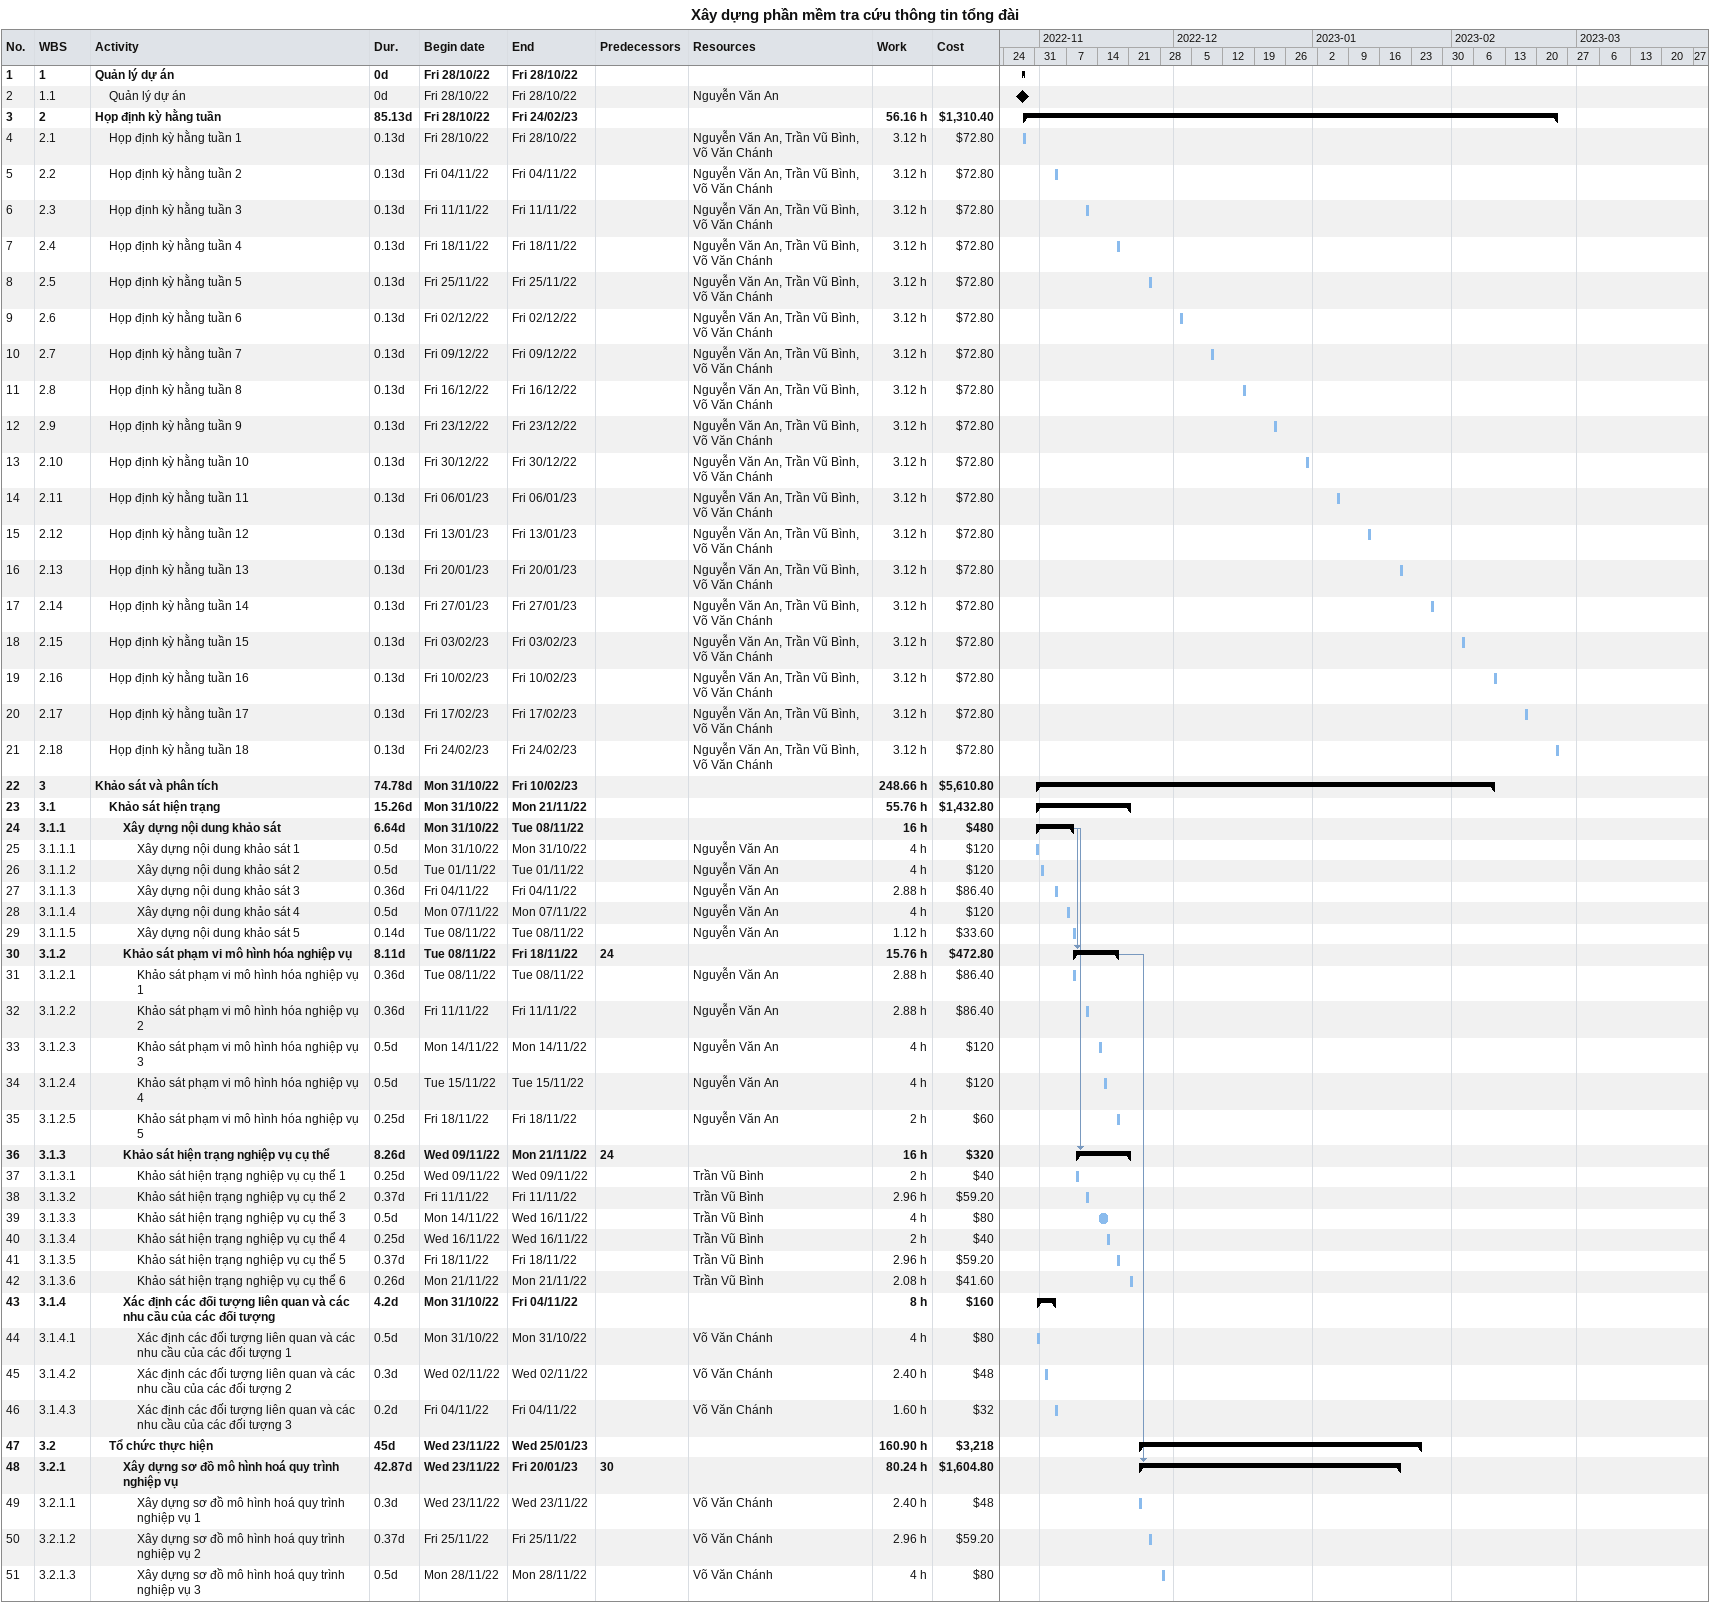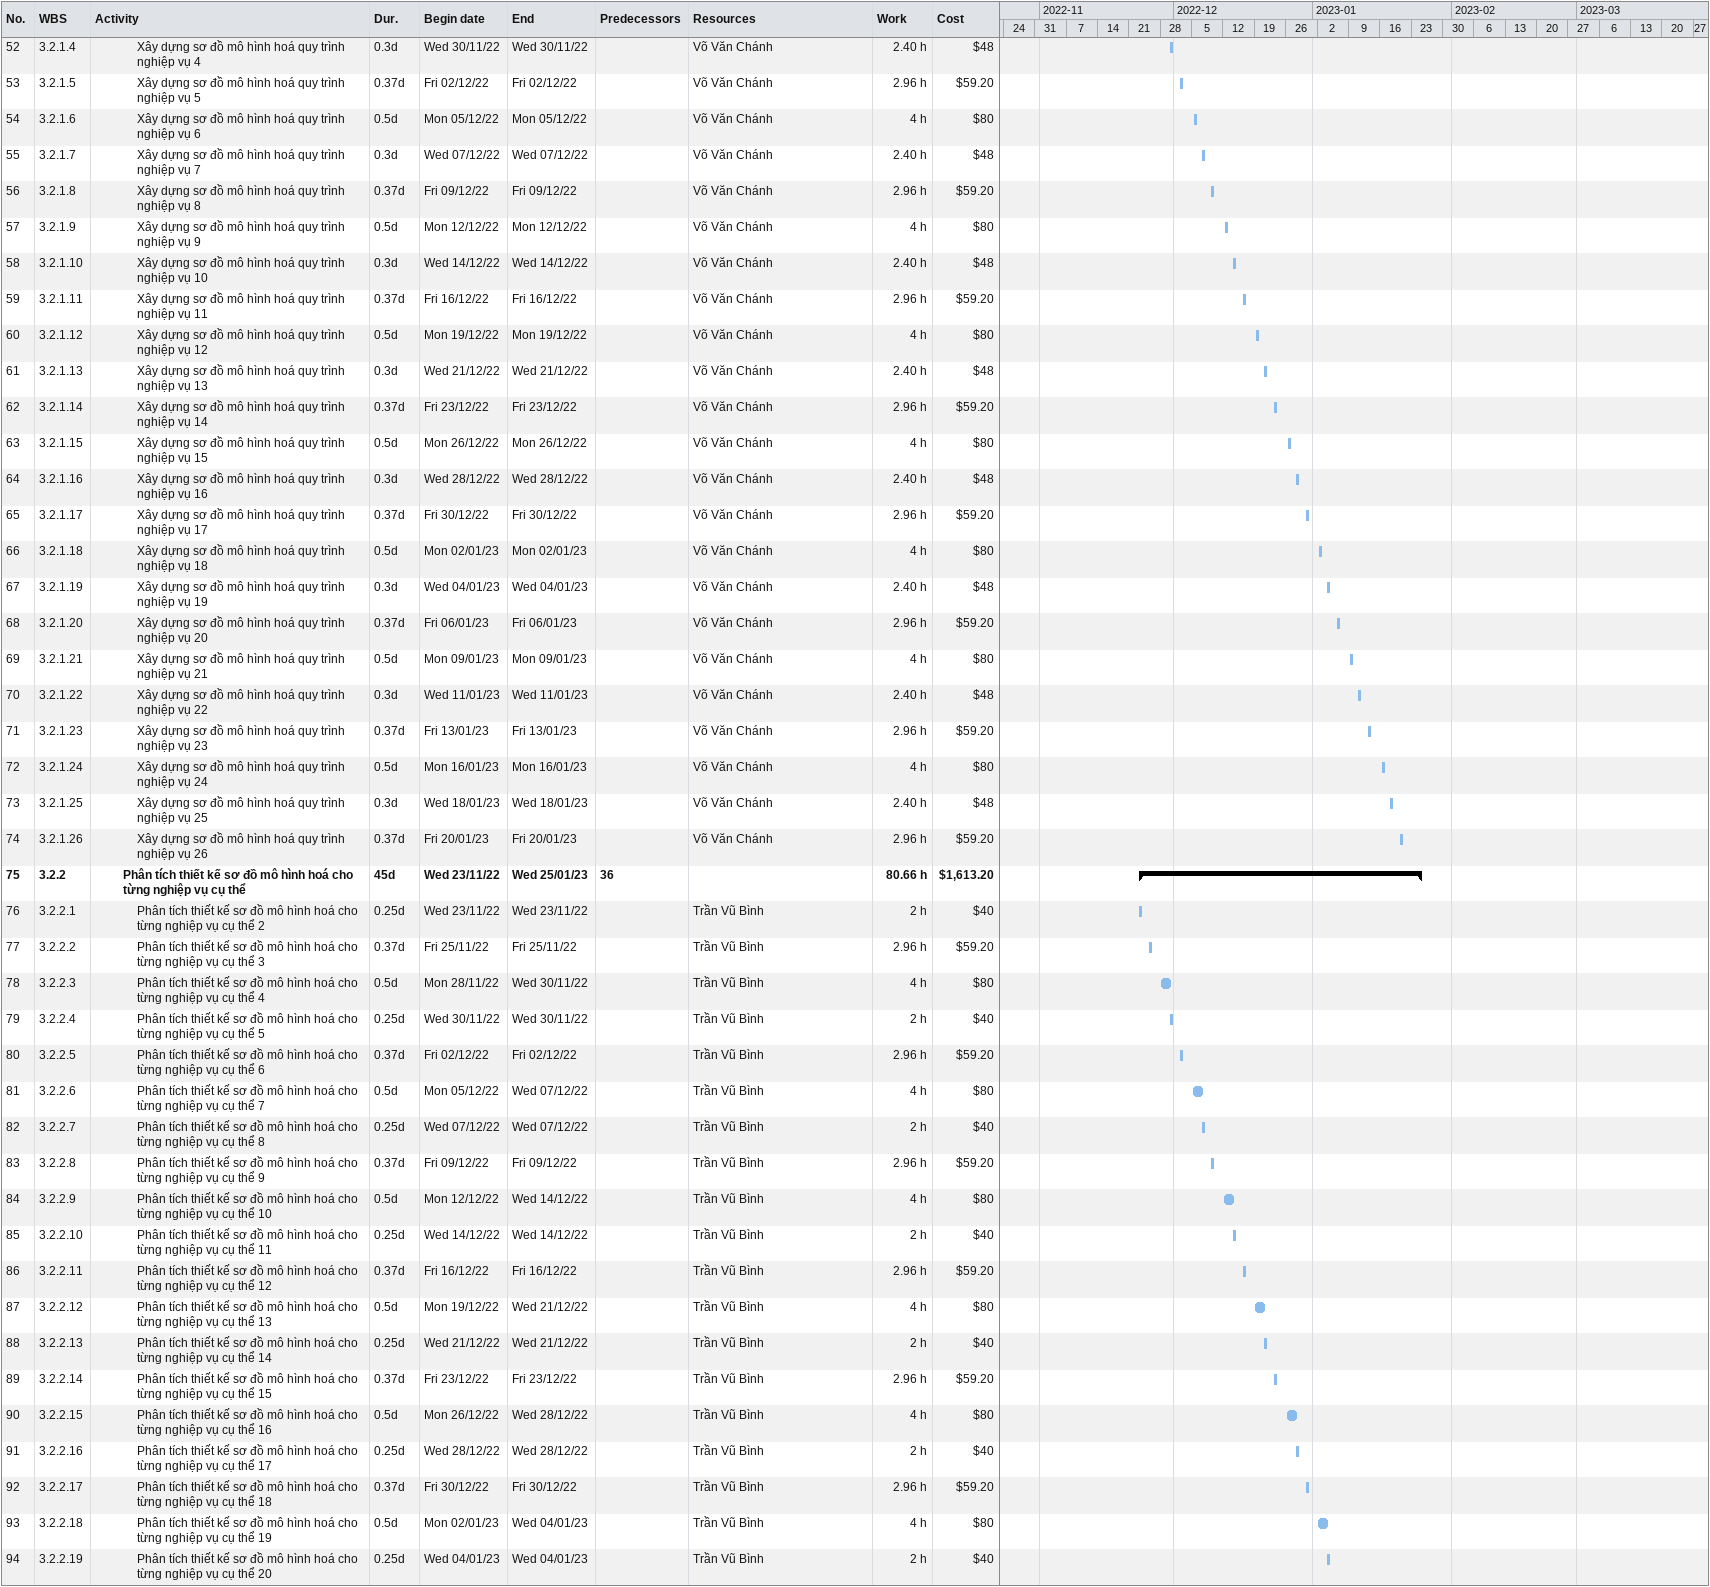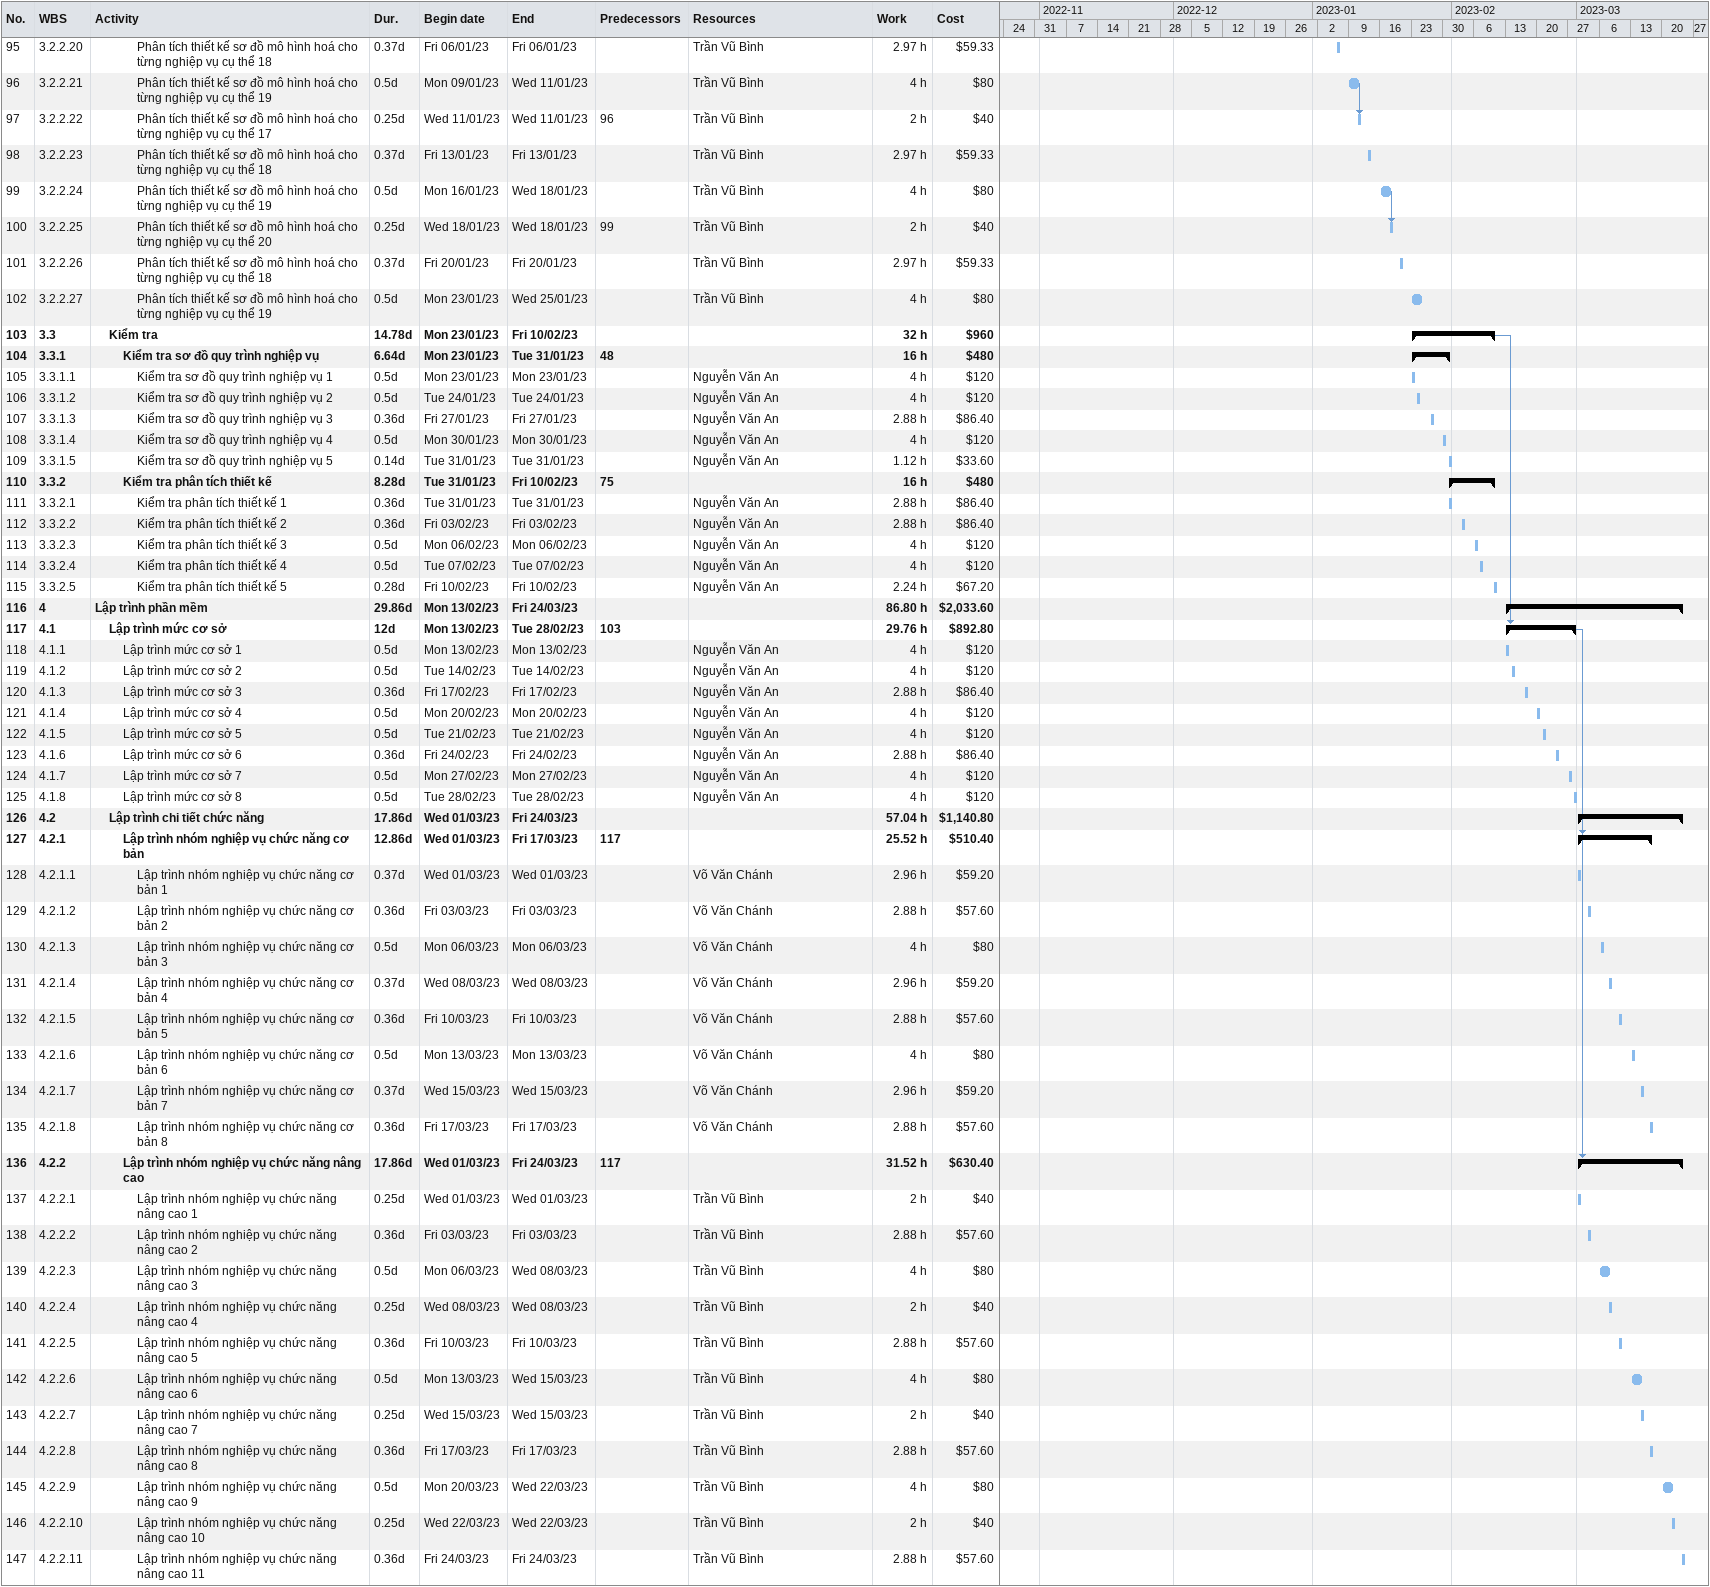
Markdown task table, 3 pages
Xây dựng phần mềm tra cứu thông tin tổng đài

| ID | WBS | Task | Duration | Start | Finish | Predecessors | Resources | Work (h) | Cost ($) |
|---|---|---|---|---|---|---|---|---|---|
| 1 | 1 | **Quản lý dự án** | 0d | 2022-10-28 | 2022-10-28 |  |  |  |  |
| 2 | 1.1 | Quản lý dự án | 0d | 2022-10-28 | 2022-10-28 |  | Nguyễn Văn An |  |  |
| 3 | 2 | **Họp định kỳ hằng tuần** | 85.13d | 2022-10-28 | 2023-02-24 |  |  | 56.16 | 1310.40 |
| 4 | 2.1 | Họp định kỳ hằng tuần 1 | 0.13d | 2022-10-28 | 2022-10-28 |  | Nguyễn Văn An, Trần Vũ Bình, Võ Văn Chánh | 3.12 | 72.80 |
| 5 | 2.2 | Họp định kỳ hằng tuần 2 | 0.13d | 2022-11-04 | 2022-11-04 |  | Nguyễn Văn An, Trần Vũ Bình, Võ Văn Chánh | 3.12 | 72.80 |
| 6 | 2.3 | Họp định kỳ hằng tuần 3 | 0.13d | 2022-11-11 | 2022-11-11 |  | Nguyễn Văn An, Trần Vũ Bình, Võ Văn Chánh | 3.12 | 72.80 |
| 7 | 2.4 | Họp định kỳ hằng tuần 4 | 0.13d | 2022-11-18 | 2022-11-18 |  | Nguyễn Văn An, Trần Vũ Bình, Võ Văn Chánh | 3.12 | 72.80 |
| 8 | 2.5 | Họp định kỳ hằng tuần 5 | 0.13d | 2022-11-25 | 2022-11-25 |  | Nguyễn Văn An, Trần Vũ Bình, Võ Văn Chánh | 3.12 | 72.80 |
| 9 | 2.6 | Họp định kỳ hằng tuần 6 | 0.13d | 2022-12-02 | 2022-12-02 |  | Nguyễn Văn An, Trần Vũ Bình, Võ Văn Chánh | 3.12 | 72.80 |
| 10 | 2.7 | Họp định kỳ hằng tuần 7 | 0.13d | 2022-12-09 | 2022-12-09 |  | Nguyễn Văn An, Trần Vũ Bình, Võ Văn Chánh | 3.12 | 72.80 |
| 11 | 2.8 | Họp định kỳ hằng tuần 8 | 0.13d | 2022-12-16 | 2022-12-16 |  | Nguyễn Văn An, Trần Vũ Bình, Võ Văn Chánh | 3.12 | 72.80 |
| 12 | 2.9 | Họp định kỳ hằng tuần 9 | 0.13d | 2022-12-23 | 2022-12-23 |  | Nguyễn Văn An, Trần Vũ Bình, Võ Văn Chánh | 3.12 | 72.80 |
| 13 | 2.10 | Họp định kỳ hằng tuần 10 | 0.13d | 2022-12-30 | 2022-12-30 |  | Nguyễn Văn An, Trần Vũ Bình, Võ Văn Chánh | 3.12 | 72.80 |
| 14 | 2.11 | Họp định kỳ hằng tuần 11 | 0.13d | 2023-01-06 | 2023-01-06 |  | Nguyễn Văn An, Trần Vũ Bình, Võ Văn Chánh | 3.12 | 72.80 |
| 15 | 2.12 | Họp định kỳ hằng tuần 12 | 0.13d | 2023-01-13 | 2023-01-13 |  | Nguyễn Văn An, Trần Vũ Bình, Võ Văn Chánh | 3.12 | 72.80 |
| 16 | 2.13 | Họp định kỳ hằng tuần 13 | 0.13d | 2023-01-20 | 2023-01-20 |  | Nguyễn Văn An, Trần Vũ Bình, Võ Văn Chánh | 3.12 | 72.80 |
| 17 | 2.14 | Họp định kỳ hằng tuần 14 | 0.13d | 2023-01-27 | 2023-01-27 |  | Nguyễn Văn An, Trần Vũ Bình, Võ Văn Chánh | 3.12 | 72.80 |
| 18 | 2.15 | Họp định kỳ hằng tuần 15 | 0.13d | 2023-02-03 | 2023-02-03 |  | Nguyễn Văn An, Trần Vũ Bình, Võ Văn Chánh | 3.12 | 72.80 |
| 19 | 2.16 | Họp định kỳ hằng tuần 16 | 0.13d | 2023-02-10 | 2023-02-10 |  | Nguyễn Văn An, Trần Vũ Bình, Võ Văn Chánh | 3.12 | 72.80 |
| 20 | 2.17 | Họp định kỳ hằng tuần 17 | 0.13d | 2023-02-17 | 2023-02-17 |  | Nguyễn Văn An, Trần Vũ Bình, Võ Văn Chánh | 3.12 | 72.80 |
| 21 | 2.18 | Họp định kỳ hằng tuần 18 | 0.13d | 2023-02-24 | 2023-02-24 |  | Nguyễn Văn An, Trần Vũ Bình, Võ Văn Chánh | 3.12 | 72.80 |
| 22 | 3 | **Khảo sát và phân tích** | 74.78d | 2022-10-31 | 2023-02-10 |  |  | 248.66 | 5610.80 |
| 23 | 3.1 | **Khảo sát hiện trạng** | 15.26d | 2022-10-31 | 2022-11-21 |  |  | 55.76 | 1432.80 |
| 24 | 3.1.1 | **Xây dựng nội dung khảo sát** | 6.64d | 2022-10-31 | 2022-11-08 |  |  | 16 | 480 |
| 25 | 3.1.1.1 | Xây dựng nội dung khảo sát 1 | 0.5d | 2022-10-31 | 2022-10-31 |  | Nguyễn Văn An | 4 | 120 |
| 26 | 3.1.1.2 | Xây dựng nội dung khảo sát 2 | 0.5d | 2022-11-01 | 2022-11-01 |  | Nguyễn Văn An | 4 | 120 |
| 27 | 3.1.1.3 | Xây dựng nội dung khảo sát 3 | 0.36d | 2022-11-04 | 2022-11-04 |  | Nguyễn Văn An | 2.88 | 86.40 |
| 28 | 3.1.1.4 | Xây dựng nội dung khảo sát 4 | 0.5d | 2022-11-07 | 2022-11-07 |  | Nguyễn Văn An | 4 | 120 |
| 29 | 3.1.1.5 | Xây dựng nội dung khảo sát 5 | 0.14d | 2022-11-08 | 2022-11-08 |  | Nguyễn Văn An | 1.12 | 33.60 |
| 30 | 3.1.2 | **Khảo sát phạm vi mô hình hóa nghiệp vụ** | 8.11d | 2022-11-08 | 2022-11-18 | 24 |  | 15.76 | 472.80 |
| 31 | 3.1.2.1 | Khảo sát phạm vi mô hình hóa nghiệp vụ 1 | 0.36d | 2022-11-08 | 2022-11-08 |  | Nguyễn Văn An | 2.88 | 86.40 |
| 32 | 3.1.2.2 | Khảo sát phạm vi mô hình hóa nghiệp vụ 2 | 0.36d | 2022-11-11 | 2022-11-11 |  | Nguyễn Văn An | 2.88 | 86.40 |
| 33 | 3.1.2.3 | Khảo sát phạm vi mô hình hóa nghiệp vụ 3 | 0.5d | 2022-11-14 | 2022-11-14 |  | Nguyễn Văn An | 4 | 120 |
| 34 | 3.1.2.4 | Khảo sát phạm vi mô hình hóa nghiệp vụ 4 | 0.5d | 2022-11-15 | 2022-11-15 |  | Nguyễn Văn An | 4 | 120 |
| 35 | 3.1.2.5 | Khảo sát phạm vi mô hình hóa nghiệp vụ 5 | 0.25d | 2022-11-18 | 2022-11-18 |  | Nguyễn Văn An | 2 | 60 |
| 36 | 3.1.3 | **Khảo sát hiện trạng nghiệp vụ cụ thể** | 8.26d | 2022-11-09 | 2022-11-21 | 24 |  | 16 | 320 |
| 37 | 3.1.3.1 | Khảo sát hiện trạng nghiệp vụ cụ thể 1 | 0.25d | 2022-11-09 | 2022-11-09 |  | Trần Vũ Bình | 2 | 40 |
| 38 | 3.1.3.2 | Khảo sát hiện trạng nghiệp vụ cụ thể 2 | 0.37d | 2022-11-11 | 2022-11-11 |  | Trần Vũ Bình | 2.96 | 59.20 |
| 39 | 3.1.3.3 | Khảo sát hiện trạng nghiệp vụ cụ thể 3 | 0.5d | 2022-11-14 | 2022-11-16 |  | Trần Vũ Bình | 4 | 80 |
| 40 | 3.1.3.4 | Khảo sát hiện trạng nghiệp vụ cụ thể 4 | 0.25d | 2022-11-16 | 2022-11-16 |  | Trần Vũ Bình | 2 | 40 |
| 41 | 3.1.3.5 | Khảo sát hiện trạng nghiệp vụ cụ thể 5 | 0.37d | 2022-11-18 | 2022-11-18 |  | Trần Vũ Bình | 2.96 | 59.20 |
| 42 | 3.1.3.6 | Khảo sát hiện trạng nghiệp vụ cụ thể 6 | 0.26d | 2022-11-21 | 2022-11-21 |  | Trần Vũ Bình | 2.08 | 41.60 |
| 43 | 3.1.4 | **Xác định các đối tượng liên quan và các nhu cầu của các đối tượng** | 4.2d | 2022-10-31 | 2022-11-04 |  |  | 8 | 160 |
| 44 | 3.1.4.1 | Xác định các đối tượng liên quan và các nhu cầu của các đối tượng 1 | 0.5d | 2022-10-31 | 2022-10-31 |  | Võ Văn Chánh | 4 | 80 |
| 45 | 3.1.4.2 | Xác định các đối tượng liên quan và các nhu cầu của các đối tượng 2 | 0.3d | 2022-11-02 | 2022-11-02 |  | Võ Văn Chánh | 2.40 | 48 |
| 46 | 3.1.4.3 | Xác định các đối tượng liên quan và các nhu cầu của các đối tượng 3 | 0.2d | 2022-11-04 | 2022-11-04 |  | Võ Văn Chánh | 1.60 | 32 |
| 47 | 3.2 | **Tổ chức thực hiện** | 45d | 2022-11-23 | 2023-01-25 |  |  | 160.90 | 3218 |
| 48 | 3.2.1 | **Xây dựng sơ đồ mô hình hoá quy trình nghiệp vụ** | 42.87d | 2022-11-23 | 2023-01-20 | 30 |  | 80.24 | 1604.80 |
| 49 | 3.2.1.1 | Xây dựng sơ đồ mô hình hoá quy trình nghiệp vụ 1 | 0.3d | 2022-11-23 | 2022-11-23 |  | Võ Văn Chánh | 2.40 | 48 |
| 50 | 3.2.1.2 | Xây dựng sơ đồ mô hình hoá quy trình nghiệp vụ 2 | 0.37d | 2022-11-25 | 2022-11-25 |  | Võ Văn Chánh | 2.96 | 59.20 |
| 51 | 3.2.1.3 | Xây dựng sơ đồ mô hình hoá quy trình nghiệp vụ 3 | 0.5d | 2022-11-28 | 2022-11-28 |  | Võ Văn Chánh | 4 | 80 |
| 52 | 3.2.1.4 | Xây dựng sơ đồ mô hình hoá quy trình nghiệp vụ 4 | 0.3d | 2022-11-30 | 2022-11-30 |  | Võ Văn Chánh | 2.40 | 48 |
| 53 | 3.2.1.5 | Xây dựng sơ đồ mô hình hoá quy trình nghiệp vụ 5 | 0.37d | 2022-12-02 | 2022-12-02 |  | Võ Văn Chánh | 2.96 | 59.20 |
| 54 | 3.2.1.6 | Xây dựng sơ đồ mô hình hoá quy trình nghiệp vụ 6 | 0.5d | 2022-12-05 | 2022-12-05 |  | Võ Văn Chánh | 4 | 80 |
| 55 | 3.2.1.7 | Xây dựng sơ đồ mô hình hoá quy trình nghiệp vụ 7 | 0.3d | 2022-12-07 | 2022-12-07 |  | Võ Văn Chánh | 2.40 | 48 |
| 56 | 3.2.1.8 | Xây dựng sơ đồ mô hình hoá quy trình nghiệp vụ 8 | 0.37d | 2022-12-09 | 2022-12-09 |  | Võ Văn Chánh | 2.96 | 59.20 |
| 57 | 3.2.1.9 | Xây dựng sơ đồ mô hình hoá quy trình nghiệp vụ 9 | 0.5d | 2022-12-12 | 2022-12-12 |  | Võ Văn Chánh | 4 | 80 |
| 58 | 3.2.1.10 | Xây dựng sơ đồ mô hình hoá quy trình nghiệp vụ 10 | 0.3d | 2022-12-14 | 2022-12-14 |  | Võ Văn Chánh | 2.40 | 48 |
| 59 | 3.2.1.11 | Xây dựng sơ đồ mô hình hoá quy trình nghiệp vụ 11 | 0.37d | 2022-12-16 | 2022-12-16 |  | Võ Văn Chánh | 2.96 | 59.20 |
| 60 | 3.2.1.12 | Xây dựng sơ đồ mô hình hoá quy trình nghiệp vụ 12 | 0.5d | 2022-12-19 | 2022-12-19 |  | Võ Văn Chánh | 4 | 80 |
| 61 | 3.2.1.13 | Xây dựng sơ đồ mô hình hoá quy trình nghiệp vụ 13 | 0.3d | 2022-12-21 | 2022-12-21 |  | Võ Văn Chánh | 2.40 | 48 |
| 62 | 3.2.1.14 | Xây dựng sơ đồ mô hình hoá quy trình nghiệp vụ 14 | 0.37d | 2022-12-23 | 2022-12-23 |  | Võ Văn Chánh | 2.96 | 59.20 |
| 63 | 3.2.1.15 | Xây dựng sơ đồ mô hình hoá quy trình nghiệp vụ 15 | 0.5d | 2022-12-26 | 2022-12-26 |  | Võ Văn Chánh | 4 | 80 |
| 64 | 3.2.1.16 | Xây dựng sơ đồ mô hình hoá quy trình nghiệp vụ 16 | 0.3d | 2022-12-28 | 2022-12-28 |  | Võ Văn Chánh | 2.40 | 48 |
| 65 | 3.2.1.17 | Xây dựng sơ đồ mô hình hoá quy trình nghiệp vụ 17 | 0.37d | 2022-12-30 | 2022-12-30 |  | Võ Văn Chánh | 2.96 | 59.20 |
| 66 | 3.2.1.18 | Xây dựng sơ đồ mô hình hoá quy trình nghiệp vụ 18 | 0.5d | 2023-01-02 | 2023-01-02 |  | Võ Văn Chánh | 4 | 80 |
| 67 | 3.2.1.19 | Xây dựng sơ đồ mô hình hoá quy trình nghiệp vụ 19 | 0.3d | 2023-01-04 | 2023-01-04 |  | Võ Văn Chánh | 2.40 | 48 |
| 68 | 3.2.1.20 | Xây dựng sơ đồ mô hình hoá quy trình nghiệp vụ 20 | 0.37d | 2023-01-06 | 2023-01-06 |  | Võ Văn Chánh | 2.96 | 59.20 |
| 69 | 3.2.1.21 | Xây dựng sơ đồ mô hình hoá quy trình nghiệp vụ 21 | 0.5d | 2023-01-09 | 2023-01-09 |  | Võ Văn Chánh | 4 | 80 |
| 70 | 3.2.1.22 | Xây dựng sơ đồ mô hình hoá quy trình nghiệp vụ 22 | 0.3d | 2023-01-11 | 2023-01-11 |  | Võ Văn Chánh | 2.40 | 48 |
| 71 | 3.2.1.23 | Xây dựng sơ đồ mô hình hoá quy trình nghiệp vụ 23 | 0.37d | 2023-01-13 | 2023-01-13 |  | Võ Văn Chánh | 2.96 | 59.20 |
| 72 | 3.2.1.24 | Xây dựng sơ đồ mô hình hoá quy trình nghiệp vụ 24 | 0.5d | 2023-01-16 | 2023-01-16 |  | Võ Văn Chánh | 4 | 80 |
| 73 | 3.2.1.25 | Xây dựng sơ đồ mô hình hoá quy trình nghiệp vụ 25 | 0.3d | 2023-01-18 | 2023-01-18 |  | Võ Văn Chánh | 2.40 | 48 |
| 74 | 3.2.1.26 | Xây dựng sơ đồ mô hình hoá quy trình nghiệp vụ 26 | 0.37d | 2023-01-20 | 2023-01-20 |  | Võ Văn Chánh | 2.96 | 59.20 |
| 75 | 3.2.2 | **Phân tích thiết kế sơ đồ mô hình hoá cho từng nghiệp vụ cụ thể** | 45d | 2022-11-23 | 2023-01-25 | 36 |  | 80.66 | 1613.20 |
| 76 | 3.2.2.1 | Phân tích thiết kế sơ đồ mô hình hoá cho từng nghiệp vụ cụ thể 2 | 0.25d | 2022-11-23 | 2022-11-23 |  | Trần Vũ Bình | 2 | 40 |
| 77 | 3.2.2.2 | Phân tích thiết kế sơ đồ mô hình hoá cho từng nghiệp vụ cụ thể 3 | 0.37d | 2022-11-25 | 2022-11-25 |  | Trần Vũ Bình | 2.96 | 59.20 |
| 78 | 3.2.2.3 | Phân tích thiết kế sơ đồ mô hình hoá cho từng nghiệp vụ cụ thể 4 | 0.5d | 2022-11-28 | 2022-11-30 |  | Trần Vũ Bình | 4 | 80 |
| 79 | 3.2.2.4 | Phân tích thiết kế sơ đồ mô hình hoá cho từng nghiệp vụ cụ thể 5 | 0.25d | 2022-11-30 | 2022-11-30 |  | Trần Vũ Bình | 2 | 40 |
| 80 | 3.2.2.5 | Phân tích thiết kế sơ đồ mô hình hoá cho từng nghiệp vụ cụ thể 6 | 0.37d | 2022-12-02 | 2022-12-02 |  | Trần Vũ Bình | 2.96 | 59.20 |
| 81 | 3.2.2.6 | Phân tích thiết kế sơ đồ mô hình hoá cho từng nghiệp vụ cụ thể 7 | 0.5d | 2022-12-05 | 2022-12-07 |  | Trần Vũ Bình | 4 | 80 |
| 82 | 3.2.2.7 | Phân tích thiết kế sơ đồ mô hình hoá cho từng nghiệp vụ cụ thể 8 | 0.25d | 2022-12-07 | 2022-12-07 |  | Trần Vũ Bình | 2 | 40 |
| 83 | 3.2.2.8 | Phân tích thiết kế sơ đồ mô hình hoá cho từng nghiệp vụ cụ thể 9 | 0.37d | 2022-12-09 | 2022-12-09 |  | Trần Vũ Bình | 2.96 | 59.20 |
| 84 | 3.2.2.9 | Phân tích thiết kế sơ đồ mô hình hoá cho từng nghiệp vụ cụ thể 10 | 0.5d | 2022-12-12 | 2022-12-14 |  | Trần Vũ Bình | 4 | 80 |
| 85 | 3.2.2.10 | Phân tích thiết kế sơ đồ mô hình hoá cho từng nghiệp vụ cụ thể 11 | 0.25d | 2022-12-14 | 2022-12-14 |  | Trần Vũ Bình | 2 | 40 |
| 86 | 3.2.2.11 | Phân tích thiết kế sơ đồ mô hình hoá cho từng nghiệp vụ cụ thể 12 | 0.37d | 2022-12-16 | 2022-12-16 |  | Trần Vũ Bình | 2.96 | 59.20 |
| 87 | 3.2.2.12 | Phân tích thiết kế sơ đồ mô hình hoá cho từng nghiệp vụ cụ thể 13 | 0.5d | 2022-12-19 | 2022-12-21 |  | Trần Vũ Bình | 4 | 80 |
| 88 | 3.2.2.13 | Phân tích thiết kế sơ đồ mô hình hoá cho từng nghiệp vụ cụ thể 14 | 0.25d | 2022-12-21 | 2022-12-21 |  | Trần Vũ Bình | 2 | 40 |
| 89 | 3.2.2.14 | Phân tích thiết kế sơ đồ mô hình hoá cho từng nghiệp vụ cụ thể 15 | 0.37d | 2022-12-23 | 2022-12-23 |  | Trần Vũ Bình | 2.96 | 59.20 |
| 90 | 3.2.2.15 | Phân tích thiết kế sơ đồ mô hình hoá cho từng nghiệp vụ cụ thể 16 | 0.5d | 2022-12-26 | 2022-12-28 |  | Trần Vũ Bình | 4 | 80 |
| 91 | 3.2.2.16 | Phân tích thiết kế sơ đồ mô hình hoá cho từng nghiệp vụ cụ thể 17 | 0.25d | 2022-12-28 | 2022-12-28 |  | Trần Vũ Bình | 2 | 40 |
| 92 | 3.2.2.17 | Phân tích thiết kế sơ đồ mô hình hoá cho từng nghiệp vụ cụ thể 18 | 0.37d | 2022-12-30 | 2022-12-30 |  | Trần Vũ Bình | 2.96 | 59.20 |
| 93 | 3.2.2.18 | Phân tích thiết kế sơ đồ mô hình hoá cho từng nghiệp vụ cụ thể 19 | 0.5d | 2023-01-02 | 2023-01-04 |  | Trần Vũ Bình | 4 | 80 |
| 94 | 3.2.2.19 | Phân tích thiết kế sơ đồ mô hình hoá cho từng nghiệp vụ cụ thể 20 | 0.25d | 2023-01-04 | 2023-01-04 |  | Trần Vũ Bình | 2 | 40 |
| 95 | 3.2.2.20 | Phân tích thiết kế sơ đồ mô hình hoá cho từng nghiệp vụ cụ thể 18 | 0.37d | 2023-01-06 | 2023-01-06 |  | Trần Vũ Bình | 2.97 | 59.33 |
| 96 | 3.2.2.21 | Phân tích thiết kế sơ đồ mô hình hoá cho từng nghiệp vụ cụ thể 19 | 0.5d | 2023-01-09 | 2023-01-11 |  | Trần Vũ Bình | 4 | 80 |
| 97 | 3.2.2.22 | Phân tích thiết kế sơ đồ mô hình hoá cho từng nghiệp vụ cụ thể 17 | 0.25d | 2023-01-11 | 2023-01-11 | 96 | Trần Vũ Bình | 2 | 40 |
| 98 | 3.2.2.23 | Phân tích thiết kế sơ đồ mô hình hoá cho từng nghiệp vụ cụ thể 18 | 0.37d | 2023-01-13 | 2023-01-13 |  | Trần Vũ Bình | 2.97 | 59.33 |
| 99 | 3.2.2.24 | Phân tích thiết kế sơ đồ mô hình hoá cho từng nghiệp vụ cụ thể 19 | 0.5d | 2023-01-16 | 2023-01-18 |  | Trần Vũ Bình | 4 | 80 |
| 100 | 3.2.2.25 | Phân tích thiết kế sơ đồ mô hình hoá cho từng nghiệp vụ cụ thể 20 | 0.25d | 2023-01-18 | 2023-01-18 | 99 | Trần Vũ Bình | 2 | 40 |
| 101 | 3.2.2.26 | Phân tích thiết kế sơ đồ mô hình hoá cho từng nghiệp vụ cụ thể 18 | 0.37d | 2023-01-20 | 2023-01-20 |  | Trần Vũ Bình | 2.97 | 59.33 |
| 102 | 3.2.2.27 | Phân tích thiết kế sơ đồ mô hình hoá cho từng nghiệp vụ cụ thể 19 | 0.5d | 2023-01-23 | 2023-01-25 |  | Trần Vũ Bình | 4 | 80 |
| 103 | 3.3 | **Kiểm tra** | 14.78d | 2023-01-23 | 2023-02-10 |  |  | 32 | 960 |
| 104 | 3.3.1 | **Kiểm tra sơ đồ quy trình nghiệp vụ** | 6.64d | 2023-01-23 | 2023-01-31 | 48 |  | 16 | 480 |
| 105 | 3.3.1.1 | Kiểm tra sơ đồ quy trình nghiệp vụ 1 | 0.5d | 2023-01-23 | 2023-01-23 |  | Nguyễn Văn An | 4 | 120 |
| 106 | 3.3.1.2 | Kiểm tra sơ đồ quy trình nghiệp vụ 2 | 0.5d | 2023-01-24 | 2023-01-24 |  | Nguyễn Văn An | 4 | 120 |
| 107 | 3.3.1.3 | Kiểm tra sơ đồ quy trình nghiệp vụ 3 | 0.36d | 2023-01-27 | 2023-01-27 |  | Nguyễn Văn An | 2.88 | 86.40 |
| 108 | 3.3.1.4 | Kiểm tra sơ đồ quy trình nghiệp vụ 4 | 0.5d | 2023-01-30 | 2023-01-30 |  | Nguyễn Văn An | 4 | 120 |
| 109 | 3.3.1.5 | Kiểm tra sơ đồ quy trình nghiệp vụ 5 | 0.14d | 2023-01-31 | 2023-01-31 |  | Nguyễn Văn An | 1.12 | 33.60 |
| 110 | 3.3.2 | **Kiểm tra phân tích thiết kế** | 8.28d | 2023-01-31 | 2023-02-10 | 75 |  | 16 | 480 |
| 111 | 3.3.2.1 | Kiểm tra phân tích thiết kế 1 | 0.36d | 2023-01-31 | 2023-01-31 |  | Nguyễn Văn An | 2.88 | 86.40 |
| 112 | 3.3.2.2 | Kiểm tra phân tích thiết kế 2 | 0.36d | 2023-02-03 | 2023-02-03 |  | Nguyễn Văn An | 2.88 | 86.40 |
| 113 | 3.3.2.3 | Kiểm tra phân tích thiết kế 3 | 0.5d | 2023-02-06 | 2023-02-06 |  | Nguyễn Văn An | 4 | 120 |
| 114 | 3.3.2.4 | Kiểm tra phân tích thiết kế 4 | 0.5d | 2023-02-07 | 2023-02-07 |  | Nguyễn Văn An | 4 | 120 |
| 115 | 3.3.2.5 | Kiểm tra phân tích thiết kế 5 | 0.28d | 2023-02-10 | 2023-02-10 |  | Nguyễn Văn An | 2.24 | 67.20 |
| 116 | 4 | **Lập trình phần mềm** | 29.86d | 2023-02-13 | 2023-03-24 |  |  | 86.80 | 2033.60 |
| 117 | 4.1 | **Lập trình mức cơ sở** | 12d | 2023-02-13 | 2023-02-28 | 103 |  | 29.76 | 892.80 |
| 118 | 4.1.1 | Lập trình mức cơ sở 1 | 0.5d | 2023-02-13 | 2023-02-13 |  | Nguyễn Văn An | 4 | 120 |
| 119 | 4.1.2 | Lập trình mức cơ sở 2 | 0.5d | 2023-02-14 | 2023-02-14 |  | Nguyễn Văn An | 4 | 120 |
| 120 | 4.1.3 | Lập trình mức cơ sở 3 | 0.36d | 2023-02-17 | 2023-02-17 |  | Nguyễn Văn An | 2.88 | 86.40 |
| 121 | 4.1.4 | Lập trình mức cơ sở 4 | 0.5d | 2023-02-20 | 2023-02-20 |  | Nguyễn Văn An | 4 | 120 |
| 122 | 4.1.5 | Lập trình mức cơ sở 5 | 0.5d | 2023-02-21 | 2023-02-21 |  | Nguyễn Văn An | 4 | 120 |
| 123 | 4.1.6 | Lập trình mức cơ sở 6 | 0.36d | 2023-02-24 | 2023-02-24 |  | Nguyễn Văn An | 2.88 | 86.40 |
| 124 | 4.1.7 | Lập trình mức cơ sở 7 | 0.5d | 2023-02-27 | 2023-02-27 |  | Nguyễn Văn An | 4 | 120 |
| 125 | 4.1.8 | Lập trình mức cơ sở 8 | 0.5d | 2023-02-28 | 2023-02-28 |  | Nguyễn Văn An | 4 | 120 |
| 126 | 4.2 | **Lập trình chi tiết chức năng** | 17.86d | 2023-03-01 | 2023-03-24 |  |  | 57.04 | 1140.80 |
| 127 | 4.2.1 | **Lập trình nhóm nghiệp vụ chức năng cơ bản** | 12.86d | 2023-03-01 | 2023-03-17 | 117 |  | 25.52 | 510.40 |
| 128 | 4.2.1.1 | Lập trình nhóm nghiệp vụ chức năng cơ bản 1 | 0.37d | 2023-03-01 | 2023-03-01 |  | Võ Văn Chánh | 2.96 | 59.20 |
| 129 | 4.2.1.2 | Lập trình nhóm nghiệp vụ chức năng cơ bản 2 | 0.36d | 2023-03-03 | 2023-03-03 |  | Võ Văn Chánh | 2.88 | 57.60 |
| 130 | 4.2.1.3 | Lập trình nhóm nghiệp vụ chức năng cơ bản 3 | 0.5d | 2023-03-06 | 2023-03-06 |  | Võ Văn Chánh | 4 | 80 |
| 131 | 4.2.1.4 | Lập trình nhóm nghiệp vụ chức năng cơ bản 4 | 0.37d | 2023-03-08 | 2023-03-08 |  | Võ Văn Chánh | 2.96 | 59.20 |
| 132 | 4.2.1.5 | Lập trình nhóm nghiệp vụ chức năng cơ bản 5 | 0.36d | 2023-03-10 | 2023-03-10 |  | Võ Văn Chánh | 2.88 | 57.60 |
| 133 | 4.2.1.6 | Lập trình nhóm nghiệp vụ chức năng cơ bản 6 | 0.5d | 2023-03-13 | 2023-03-13 |  | Võ Văn Chánh | 4 | 80 |
| 134 | 4.2.1.7 | Lập trình nhóm nghiệp vụ chức năng cơ bản 7 | 0.37d | 2023-03-15 | 2023-03-15 |  | Võ Văn Chánh | 2.96 | 59.20 |
| 135 | 4.2.1.8 | Lập trình nhóm nghiệp vụ chức năng cơ bản 8 | 0.36d | 2023-03-17 | 2023-03-17 |  | Võ Văn Chánh | 2.88 | 57.60 |
| 136 | 4.2.2 | **Lập trình nhóm nghiệp vụ chức năng nâng cao** | 17.86d | 2023-03-01 | 2023-03-24 | 117 |  | 31.52 | 630.40 |
| 137 | 4.2.2.1 | Lập trình nhóm nghiệp vụ chức năng nâng cao 1 | 0.25d | 2023-03-01 | 2023-03-01 |  | Trần Vũ Bình | 2 | 40 |
| 138 | 4.2.2.2 | Lập trình nhóm nghiệp vụ chức năng nâng cao 2 | 0.36d | 2023-03-03 | 2023-03-03 |  | Trần Vũ Bình | 2.88 | 57.60 |
| 139 | 4.2.2.3 | Lập trình nhóm nghiệp vụ chức năng nâng cao 3 | 0.5d | 2023-03-06 | 2023-03-08 |  | Trần Vũ Bình | 4 | 80 |
| 140 | 4.2.2.4 | Lập trình nhóm nghiệp vụ chức năng nâng cao 4 | 0.25d | 2023-03-08 | 2023-03-08 |  | Trần Vũ Bình | 2 | 40 |
| 141 | 4.2.2.5 | Lập trình nhóm nghiệp vụ chức năng nâng cao 5 | 0.36d | 2023-03-10 | 2023-03-10 |  | Trần Vũ Bình | 2.88 | 57.60 |
| 142 | 4.2.2.6 | Lập trình nhóm nghiệp vụ chức năng nâng cao 6 | 0.5d | 2023-03-13 | 2023-03-15 |  | Trần Vũ Bình | 4 | 80 |
| 143 | 4.2.2.7 | Lập trình nhóm nghiệp vụ chức năng nâng cao 7 | 0.25d | 2023-03-15 | 2023-03-15 |  | Trần Vũ Bình | 2 | 40 |
| 144 | 4.2.2.8 | Lập trình nhóm nghiệp vụ chức năng nâng cao 8 | 0.36d | 2023-03-17 | 2023-03-17 |  | Trần Vũ Bình | 2.88 | 57.60 |
| 145 | 4.2.2.9 | Lập trình nhóm nghiệp vụ chức năng nâng cao 9 | 0.5d | 2023-03-20 | 2023-03-22 |  | Trần Vũ Bình | 4 | 80 |
| 146 | 4.2.2.10 | Lập trình nhóm nghiệp vụ chức năng nâng cao 10 | 0.25d | 2023-03-22 | 2023-03-22 |  | Trần Vũ Bình | 2 | 40 |
| 147 | 4.2.2.11 | Lập trình nhóm nghiệp vụ chức năng nâng cao 11 | 0.36d | 2023-03-24 | 2023-03-24 |  | Trần Vũ Bình | 2.88 | 57.60 |
